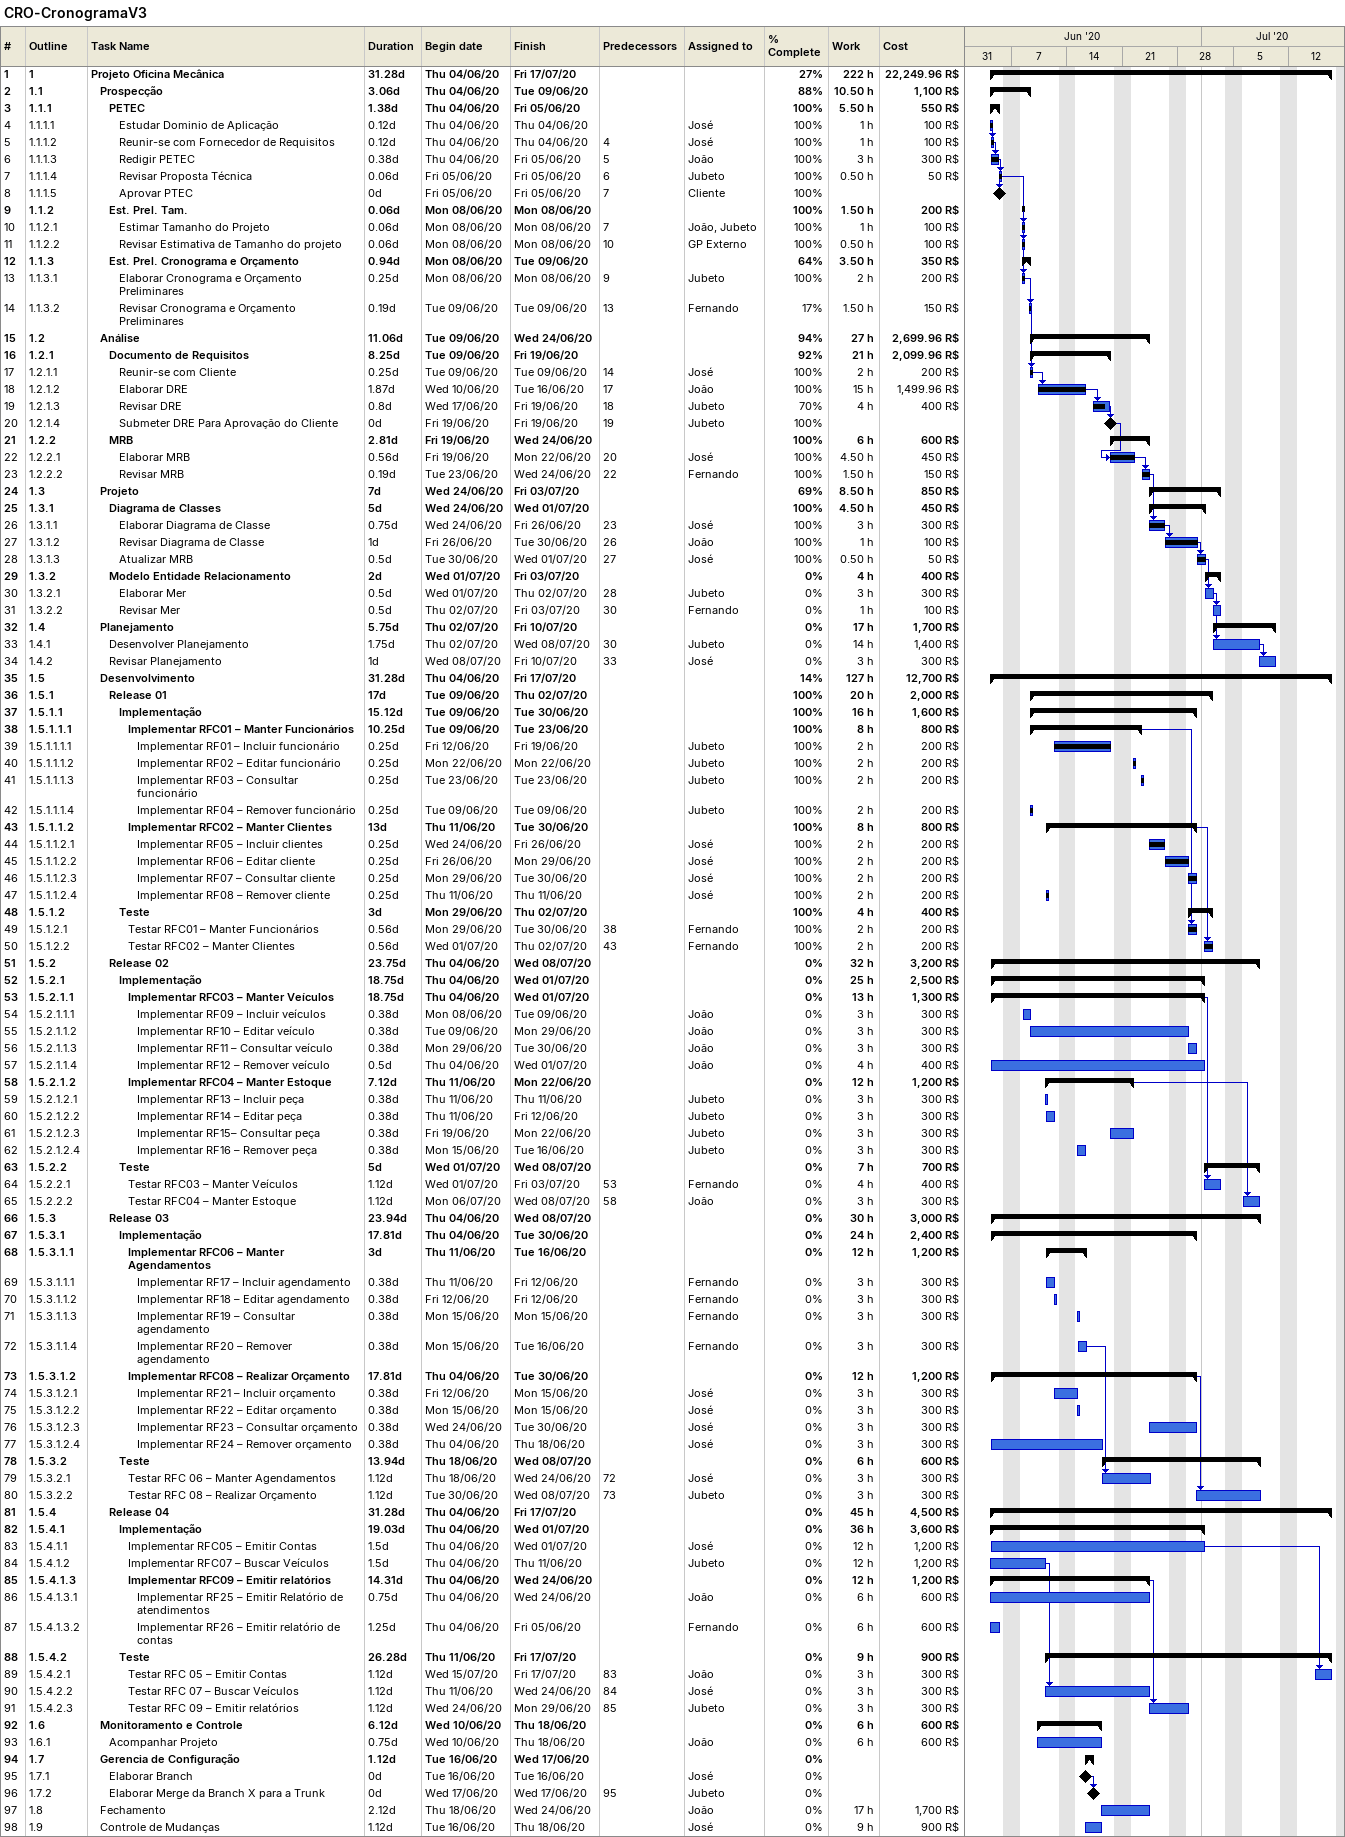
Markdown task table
CRO-CronogramaV3

| ID | WBS | Task | Duration | Start | Finish | Predecessors | Resources | % complete | Work (h) | Cost (R$) |
|---|---|---|---|---|---|---|---|---|---|---|
| 1 | 1 | **Projeto Oficina Mecânica** | 31.28d | 2020-06-04 | 2020-07-17 |  |  | 27 | 222 | 22249.96 |
| 2 | 1.1 | **Prospecção** | 3.06d | 2020-06-04 | 2020-06-09 |  |  | 88 | 10.50 | 1100 |
| 3 | 1.1.1 | **PETEC** | 1.38d | 2020-06-04 | 2020-06-05 |  |  | 100 | 5.50 | 550 |
| 4 | 1.1.1.1 | Estudar Dominio de Aplicação | 0.12d | 2020-06-04 | 2020-06-04 |  | José | 100 | 1 | 100 |
| 5 | 1.1.1.2 | Reunir-se com Fornecedor de Requisitos | 0.12d | 2020-06-04 | 2020-06-04 | 4 | José | 100 | 1 | 100 |
| 6 | 1.1.1.3 | Redigir PETEC | 0.38d | 2020-06-04 | 2020-06-05 | 5 | João | 100 | 3 | 300 |
| 7 | 1.1.1.4 | Revisar Proposta Técnica | 0.06d | 2020-06-05 | 2020-06-05 | 6 | Jubeto | 100 | 0.50 | 50 |
| 8 | 1.1.1.5 | Aprovar PTEC | 0d | 2020-06-05 | 2020-06-05 | 7 | Cliente | 100 |  |  |
| 9 | 1.1.2 | **Est. Prel. Tam.** | 0.06d | 2020-06-08 | 2020-06-08 |  |  | 100 | 1.50 | 200 |
| 10 | 1.1.2.1 | Estimar Tamanho do Projeto | 0.06d | 2020-06-08 | 2020-06-08 | 7 | João, Jubeto | 100 | 1 | 100 |
| 11 | 1.1.2.2 | Revisar Estimativa de Tamanho do projeto | 0.06d | 2020-06-08 | 2020-06-08 | 10 | GP Externo | 100 | 0.50 | 100 |
| 12 | 1.1.3 | **Est. Prel. Cronograma e Orçamento** | 0.94d | 2020-06-08 | 2020-06-09 |  |  | 64 | 3.50 | 350 |
| 13 | 1.1.3.1 | Elaborar Cronograma e Orçamento Preliminares | 0.25d | 2020-06-08 | 2020-06-08 | 9 | Jubeto | 100 | 2 | 200 |
| 14 | 1.1.3.2 | Revisar Cronograma e Orçamento Preliminares | 0.19d | 2020-06-09 | 2020-06-09 | 13 | Fernando | 17 | 1.50 | 150 |
| 15 | 1.2 | **Análise** | 11.06d | 2020-06-09 | 2020-06-24 |  |  | 94 | 27 | 2699.96 |
| 16 | 1.2.1 | **Documento de Requisitos** | 8.25d | 2020-06-09 | 2020-06-19 |  |  | 92 | 21 | 2099.96 |
| 17 | 1.2.1.1 | Reunir-se com Cliente | 0.25d | 2020-06-09 | 2020-06-09 | 14 | José | 100 | 2 | 200 |
| 18 | 1.2.1.2 | Elaborar DRE | 1.87d | 2020-06-10 | 2020-06-16 | 17 | João | 100 | 15 | 1499.96 |
| 19 | 1.2.1.3 | Revisar DRE | 0.8d | 2020-06-17 | 2020-06-19 | 18 | Jubeto | 70 | 4 | 400 |
| 20 | 1.2.1.4 | Submeter DRE Para Aprovação do Cliente | 0d | 2020-06-19 | 2020-06-19 | 19 | Jubeto | 100 |  |  |
| 21 | 1.2.2 | **MRB** | 2.81d | 2020-06-19 | 2020-06-24 |  |  | 100 | 6 | 600 |
| 22 | 1.2.2.1 | Elaborar MRB | 0.56d | 2020-06-19 | 2020-06-22 | 20 | José | 100 | 4.50 | 450 |
| 23 | 1.2.2.2 | Revisar MRB | 0.19d | 2020-06-23 | 2020-06-24 | 22 | Fernando | 100 | 1.50 | 150 |
| 24 | 1.3 | **Projeto** | 7d | 2020-06-24 | 2020-07-03 |  |  | 69 | 8.50 | 850 |
| 25 | 1.3.1 | **Diagrama de Classes** | 5d | 2020-06-24 | 2020-07-01 |  |  | 100 | 4.50 | 450 |
| 26 | 1.3.1.1 | Elaborar Diagrama de Classe | 0.75d | 2020-06-24 | 2020-06-26 | 23 | José | 100 | 3 | 300 |
| 27 | 1.3.1.2 | Revisar Diagrama de Classe | 1d | 2020-06-26 | 2020-06-30 | 26 | João | 100 | 1 | 100 |
| 28 | 1.3.1.3 | Atualizar MRB | 0.5d | 2020-06-30 | 2020-07-01 | 27 | José | 100 | 0.50 | 50 |
| 29 | 1.3.2 | **Modelo Entidade Relacionamento** | 2d | 2020-07-01 | 2020-07-03 |  |  | 0 | 4 | 400 |
| 30 | 1.3.2.1 | Elaborar Mer | 0.5d | 2020-07-01 | 2020-07-02 | 28 | Jubeto | 0 | 3 | 300 |
| 31 | 1.3.2.2 | Revisar Mer | 0.5d | 2020-07-02 | 2020-07-03 | 30 | Fernando | 0 | 1 | 100 |
| 32 | 1.4 | **Planejamento** | 5.75d | 2020-07-02 | 2020-07-10 |  |  | 0 | 17 | 1700 |
| 33 | 1.4.1 | Desenvolver Planejamento | 1.75d | 2020-07-02 | 2020-07-08 | 30 | Jubeto | 0 | 14 | 1400 |
| 34 | 1.4.2 | Revisar Planejamento | 1d | 2020-07-08 | 2020-07-10 | 33 | José | 0 | 3 | 300 |
| 35 | 1.5 | **Desenvolvimento** | 31.28d | 2020-06-04 | 2020-07-17 |  |  | 14 | 127 | 12700 |
| 36 | 1.5.1 | **Release 01** | 17d | 2020-06-09 | 2020-07-02 |  |  | 100 | 20 | 2000 |
| 37 | 1.5.1.1 | **Implementação** | 15.12d | 2020-06-09 | 2020-06-30 |  |  | 100 | 16 | 1600 |
| 38 | 1.5.1.1.1 | **Implementar RFC01 – Manter Funcionários** | 10.25d | 2020-06-09 | 2020-06-23 |  |  | 100 | 8 | 800 |
| 39 | 1.5.1.1.1.1 | Implementar RF01 – Incluir funcionário | 0.25d | 2020-06-12 | 2020-06-19 |  | Jubeto | 100 | 2 | 200 |
| 40 | 1.5.1.1.1.2 | Implementar RF02 – Editar funcionário | 0.25d | 2020-06-22 | 2020-06-22 |  | Jubeto | 100 | 2 | 200 |
| 41 | 1.5.1.1.1.3 | Implementar RF03 – Consultar funcionário | 0.25d | 2020-06-23 | 2020-06-23 |  | Jubeto | 100 | 2 | 200 |
| 42 | 1.5.1.1.1.4 | Implementar RF04 – Remover funcionário | 0.25d | 2020-06-09 | 2020-06-09 |  | Jubeto | 100 | 2 | 200 |
| 43 | 1.5.1.1.2 | **Implementar RFC02 – Manter Clientes** | 13d | 2020-06-11 | 2020-06-30 |  |  | 100 | 8 | 800 |
| 44 | 1.5.1.1.2.1 | Implementar RF05 – Incluir clientes | 0.25d | 2020-06-24 | 2020-06-26 |  | José | 100 | 2 | 200 |
| 45 | 1.5.1.1.2.2 | Implementar RF06 – Editar cliente | 0.25d | 2020-06-26 | 2020-06-29 |  | José | 100 | 2 | 200 |
| 46 | 1.5.1.1.2.3 | Implementar RF07 – Consultar cliente | 0.25d | 2020-06-29 | 2020-06-30 |  | José | 100 | 2 | 200 |
| 47 | 1.5.1.1.2.4 | Implementar RF08 – Remover cliente | 0.25d | 2020-06-11 | 2020-06-11 |  | José | 100 | 2 | 200 |
| 48 | 1.5.1.2 | **Teste** | 3d | 2020-06-29 | 2020-07-02 |  |  | 100 | 4 | 400 |
| 49 | 1.5.1.2.1 | Testar RFC01 – Manter Funcionários | 0.56d | 2020-06-29 | 2020-06-30 | 38 | Fernando | 100 | 2 | 200 |
| 50 | 1.5.1.2.2 | Testar RFC02 – Manter Clientes | 0.56d | 2020-07-01 | 2020-07-02 | 43 | Fernando | 100 | 2 | 200 |
| 51 | 1.5.2 | **Release 02** | 23.75d | 2020-06-04 | 2020-07-08 |  |  | 0 | 32 | 3200 |
| 52 | 1.5.2.1 | **Implementação** | 18.75d | 2020-06-04 | 2020-07-01 |  |  | 0 | 25 | 2500 |
| 53 | 1.5.2.1.1 | **Implementar RFC03 – Manter Veículos** | 18.75d | 2020-06-04 | 2020-07-01 |  |  | 0 | 13 | 1300 |
| 54 | 1.5.2.1.1.1 | Implementar RF09 – Incluir veículos | 0.38d | 2020-06-08 | 2020-06-09 |  | João | 0 | 3 | 300 |
| 55 | 1.5.2.1.1.2 | Implementar RF10 – Editar veículo | 0.38d | 2020-06-09 | 2020-06-29 |  | João | 0 | 3 | 300 |
| 56 | 1.5.2.1.1.3 | Implementar RF11 – Consultar veículo | 0.38d | 2020-06-29 | 2020-06-30 |  | João | 0 | 3 | 300 |
| 57 | 1.5.2.1.1.4 | Implementar RF12 – Remover veículo | 0.5d | 2020-06-04 | 2020-07-01 |  | João | 0 | 4 | 400 |
| 58 | 1.5.2.1.2 | **Implementar RFC04 – Manter Estoque** | 7.12d | 2020-06-11 | 2020-06-22 |  |  | 0 | 12 | 1200 |
| 59 | 1.5.2.1.2.1 | Implementar RF13 – Incluir peça | 0.38d | 2020-06-11 | 2020-06-11 |  | Jubeto | 0 | 3 | 300 |
| 60 | 1.5.2.1.2.2 | Implementar RF14 – Editar peça | 0.38d | 2020-06-11 | 2020-06-12 |  | Jubeto | 0 | 3 | 300 |
| 61 | 1.5.2.1.2.3 | Implementar RF15– Consultar peça | 0.38d | 2020-06-19 | 2020-06-22 |  | Jubeto | 0 | 3 | 300 |
| 62 | 1.5.2.1.2.4 | Implementar RF16 – Remover peça | 0.38d | 2020-06-15 | 2020-06-16 |  | Jubeto | 0 | 3 | 300 |
| 63 | 1.5.2.2 | **Teste** | 5d | 2020-07-01 | 2020-07-08 |  |  | 0 | 7 | 700 |
| 64 | 1.5.2.2.1 | Testar RFC03 – Manter Veículos | 1.12d | 2020-07-01 | 2020-07-03 | 53 | Fernando | 0 | 4 | 400 |
| 65 | 1.5.2.2.2 | Testar RFC04 – Manter Estoque | 1.12d | 2020-07-06 | 2020-07-08 | 58 | João | 0 | 3 | 300 |
| 66 | 1.5.3 | **Release 03** | 23.94d | 2020-06-04 | 2020-07-08 |  |  | 0 | 30 | 3000 |
| 67 | 1.5.3.1 | **Implementação** | 17.81d | 2020-06-04 | 2020-06-30 |  |  | 0 | 24 | 2400 |
| 68 | 1.5.3.1.1 | **Implementar RFC06 – Manter Agendamentos** | 3d | 2020-06-11 | 2020-06-16 |  |  | 0 | 12 | 1200 |
| 69 | 1.5.3.1.1.1 | Implementar RF17 – Incluir agendamento | 0.38d | 2020-06-11 | 2020-06-12 |  | Fernando | 0 | 3 | 300 |
| 70 | 1.5.3.1.1.2 | Implementar RF18 – Editar agendamento | 0.38d | 2020-06-12 | 2020-06-12 |  | Fernando | 0 | 3 | 300 |
| 71 | 1.5.3.1.1.3 | Implementar RF19 – Consultar agendamento | 0.38d | 2020-06-15 | 2020-06-15 |  | Fernando | 0 | 3 | 300 |
| 72 | 1.5.3.1.1.4 | Implementar RF20 – Remover agendamento | 0.38d | 2020-06-15 | 2020-06-16 |  | Fernando | 0 | 3 | 300 |
| 73 | 1.5.3.1.2 | **Implementar RFC08 – Realizar Orçamento** | 17.81d | 2020-06-04 | 2020-06-30 |  |  | 0 | 12 | 1200 |
| 74 | 1.5.3.1.2.1 | Implementar RF21 – Incluir orçamento | 0.38d | 2020-06-12 | 2020-06-15 |  | José | 0 | 3 | 300 |
| 75 | 1.5.3.1.2.2 | Implementar RF22 – Editar orçamento | 0.38d | 2020-06-15 | 2020-06-15 |  | José | 0 | 3 | 300 |
| 76 | 1.5.3.1.2.3 | Implementar RF23 – Consultar orçamento | 0.38d | 2020-06-24 | 2020-06-30 |  | José | 0 | 3 | 300 |
| 77 | 1.5.3.1.2.4 | Implementar RF24 – Remover orçamento | 0.38d | 2020-06-04 | 2020-06-18 |  | José | 0 | 3 | 300 |
| 78 | 1.5.3.2 | **Teste** | 13.94d | 2020-06-18 | 2020-07-08 |  |  | 0 | 6 | 600 |
| 79 | 1.5.3.2.1 | Testar RFC 06 – Manter Agendamentos | 1.12d | 2020-06-18 | 2020-06-24 | 72 | José | 0 | 3 | 300 |
| 80 | 1.5.3.2.2 | Testar RFC 08 – Realizar Orçamento | 1.12d | 2020-06-30 | 2020-07-08 | 73 | Jubeto | 0 | 3 | 300 |
| 81 | 1.5.4 | **Release 04** | 31.28d | 2020-06-04 | 2020-07-17 |  |  | 0 | 45 | 4500 |
| 82 | 1.5.4.1 | **Implementação** | 19.03d | 2020-06-04 | 2020-07-01 |  |  | 0 | 36 | 3600 |
| 83 | 1.5.4.1.1 | Implementar RFC05 – Emitir Contas | 1.5d | 2020-06-04 | 2020-07-01 |  | José | 0 | 12 | 1200 |
| 84 | 1.5.4.1.2 | Implementar RFC07 – Buscar Veículos | 1.5d | 2020-06-04 | 2020-06-11 |  | Jubeto | 0 | 12 | 1200 |
| 85 | 1.5.4.1.3 | **Implementar RFC09 – Emitir relatórios** | 14.31d | 2020-06-04 | 2020-06-24 |  |  | 0 | 12 | 1200 |
| 86 | 1.5.4.1.3.1 | Implementar RF25 – Emitir Relatório de atendimentos | 0.75d | 2020-06-04 | 2020-06-24 |  | João | 0 | 6 | 600 |
| 87 | 1.5.4.1.3.2 | Implementar RF26 – Emitir relatório de contas | 1.25d | 2020-06-04 | 2020-06-05 |  | Fernando | 0 | 6 | 600 |
| 88 | 1.5.4.2 | **Teste** | 26.28d | 2020-06-11 | 2020-07-17 |  |  | 0 | 9 | 900 |
| 89 | 1.5.4.2.1 | Testar RFC 05 – Emitir Contas | 1.12d | 2020-07-15 | 2020-07-17 | 83 | João | 0 | 3 | 300 |
| 90 | 1.5.4.2.2 | Testar RFC 07 – Buscar Veículos | 1.12d | 2020-06-11 | 2020-06-24 | 84 | José | 0 | 3 | 300 |
| 91 | 1.5.4.2.3 | Testar RFC 09 – Emitir relatórios | 1.12d | 2020-06-24 | 2020-06-29 | 85 | Jubeto | 0 | 3 | 300 |
| 92 | 1.6 | **Monitoramento e Controle** | 6.12d | 2020-06-10 | 2020-06-18 |  |  | 0 | 6 | 600 |
| 93 | 1.6.1 | Acompanhar Projeto | 0.75d | 2020-06-10 | 2020-06-18 |  | João | 0 | 6 | 600 |
| 94 | 1.7 | **Gerencia de Configuração** | 1.12d | 2020-06-16 | 2020-06-17 |  |  | 0 |  |  |
| 95 | 1.7.1 | Elaborar Branch | 0d | 2020-06-16 | 2020-06-16 |  | José | 0 |  |  |
| 96 | 1.7.2 | Elaborar Merge da Branch X para a Trunk | 0d | 2020-06-17 | 2020-06-17 | 95 | Jubeto | 0 |  |  |
| 97 | 1.8 | Fechamento | 2.12d | 2020-06-18 | 2020-06-24 |  | João | 0 | 17 | 1700 |
| 98 | 1.9 | Controle de Mudanças | 1.12d | 2020-06-16 | 2020-06-18 |  | José | 0 | 9 | 900 |
